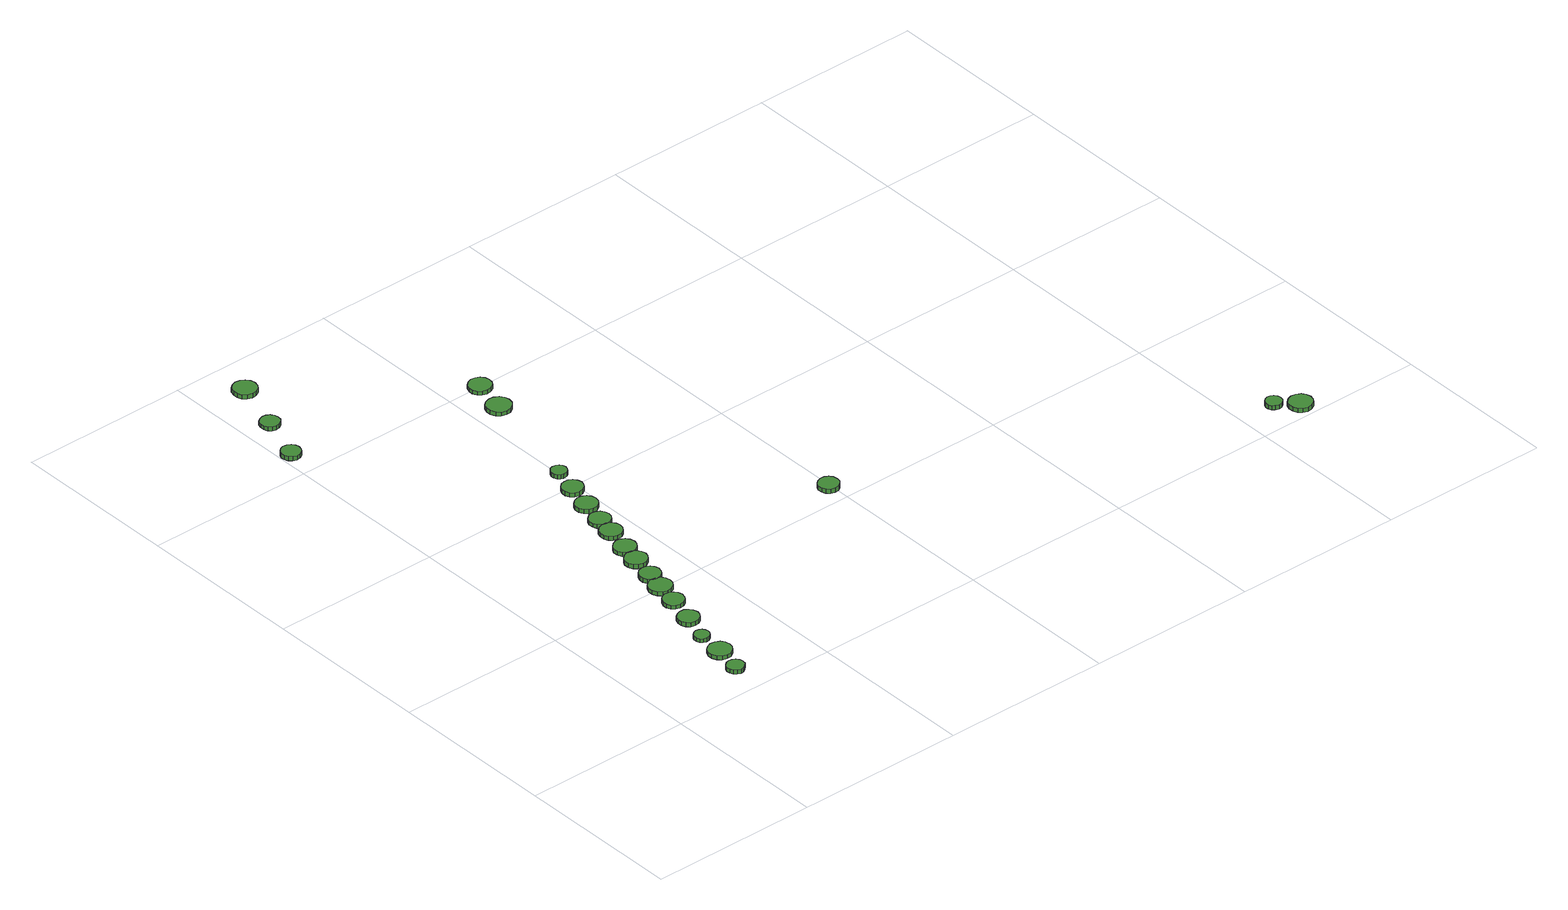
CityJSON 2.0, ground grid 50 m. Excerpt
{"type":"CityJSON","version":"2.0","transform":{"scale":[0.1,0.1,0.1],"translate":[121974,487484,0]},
"CityObjects":{
"tree1":{"type":"SolitaryVegetationObject","attributes":{"function":"something"},"geometry":[{"type":"MultiSurface","lod":"1","boundaries":[[[0,1,2,3,4,5,6,7,8,9,10,11,12,13,14]],[[15,16,17,18,19,20,21,22,23,24,25,26,27,28,29]],[[0,29,28,1]],[[1,28,27,2]],[[2,27,26,3]],[[3,26,25,4]],[[4,25,24,5]],[[5,24,23,6]],[[6,23,22,7]],[[7,22,21,8]],[[8,21,20,9]],[[9,20,19,10]],[[10,19,18,11]],[[11,18,17,12]],[[12,17,16,13]],[[13,16,15,14]],[[14,15,29,0]]]}]},
"tree2":{"type":"SolitaryVegetationObject","attributes":{"function":"something"},"geometry":[{"type":"MultiSurface","lod":"1","boundaries":[[[30,31,32,33,34,35,36,37,38,39,40,41,42,43,44]],[[45,46,47,48,49,50,51,52,53,54,55,56,57,58,59]],[[30,59,58,31]],[[31,58,57,32]],[[32,57,56,33]],[[33,56,55,34]],[[34,55,54,35]],[[35,54,53,36]],[[36,53,52,37]],[[37,52,51,38]],[[38,51,50,39]],[[39,50,49,40]],[[40,49,48,41]],[[41,48,47,42]],[[42,47,46,43]],[[43,46,45,44]],[[44,45,59,30]]]}]},
"tree3":{"type":"SolitaryVegetationObject","attributes":{"function":"something"},"geometry":[{"type":"MultiSurface","lod":"1","boundaries":[[[60,61,62,63,64,65,66,67,68,69,70,71,72,73,74]],[[75,76,77,78,79,80,81,82,83,84,85,86,87,88,89]],[[60,89,88,61]],[[61,88,87,62]],[[62,87,86,63]],[[63,86,85,64]],[[64,85,84,65]],[[65,84,83,66]],[[66,83,82,67]],[[67,82,81,68]],[[68,81,80,69]],[[69,80,79,70]],[[70,79,78,71]],[[71,78,77,72]],[[72,77,76,73]],[[73,76,75,74]],[[74,75,89,60]]]}]},
"tree4":{"type":"SolitaryVegetationObject","attributes":{"function":"something"},"geometry":[{"type":"MultiSurface","lod":"1","boundaries":[[[90,91,92,93,94,95,96,97,98,99,100,101,102,103,104]],[[105,106,107,108,109,110,111,112,113,114,115,116,117,118,119]],[[90,119,118,91]],[[91,118,117,92]],[[92,117,116,93]],[[93,116,115,94]],[[94,115,114,95]],[[95,114,113,96]],[[96,113,112,97]],[[97,112,111,98]],[[98,111,110,99]],[[99,110,109,100]],[[100,109,108,101]],[[101,108,107,102]],[[102,107,106,103]],[[103,106,105,104]],[[104,105,119,90]]]}]},
"tree5":{"type":"SolitaryVegetationObject","attributes":{"function":"something"},"geometry":[{"type":"MultiSurface","lod":"1","boundaries":[[[120,121,122,123,124,125,126,127,128,129,130,131,132,133,134]],[[135,136,137,138,139,140,141,142,143,144,145,146,147,148,149]],[[120,149,148,121]],[[121,148,147,122]],[[122,147,146,123]],[[123,146,145,124]],[[124,145,144,125]],[[125,144,143,126]],[[126,143,142,127]],[[127,142,141,128]],[[128,141,140,129]],[[129,140,139,130]],[[130,139,138,131]],[[131,138,137,132]],[[132,137,136,133]],[[133,136,135,134]],[[134,135,149,120]]]}]},
"tree6":{"type":"SolitaryVegetationObject","attributes":{"function":"something"},"geometry":[{"type":"MultiSurface","lod":"1","boundaries":[[[150,151,152,153,154,155,156,157,158,159,160,161,162,163,164]],[[165,166,167,168,169,170,171,172,173,174,175,176,177,178,179]],[[150,179,178,151]],[[151,178,177,152]],[[152,177,176,153]],[[153,176,175,154]],[[154,175,174,155]],[[155,174,173,156]],[[156,173,172,157]],[[157,172,171,158]],[[158,171,170,159]],[[159,170,169,160]],[[160,169,168,161]],[[161,168,167,162]],[[162,167,166,163]],[[163,166,165,164]],[[164,165,179,150]]]}]},
"tree7":{"type":"SolitaryVegetationObject","attributes":{"function":"something"},"geometry":[{"type":"MultiSurface","lod":"1","boundaries":[[[180,181,182,183,184,185,186,187,188,189,190,191,192,193,194]],[[195,196,197,198,199,200,201,202,203,204,205,206,207,208,209]],[[180,209,208,181]],[[181,208,207,182]],[[182,207,206,183]],[[183,206,205,184]],[[184,205,204,185]],[[185,204,203,186]],[[186,203,202,187]],[[187,202,201,188]],[[188,201,200,189]],[[189,200,199,190]],[[190,199,198,191]],[[191,198,197,192]],[[192,197,196,193]],[[193,196,195,194]],[[194,195,209,180]]]}]},
"tree8":{"type":"SolitaryVegetationObject","attributes":{"function":"something"},"geometry":[{"type":"MultiSurface","lod":"1","boundaries":[[[210,211,212,213,214,215,216,217,218,219,220,221,222,223,224]],[[225,226,227,228,229,230,231,232,233,234,235,236,237,238,239]],[[210,239,238,211]],[[211,238,237,212]],[[212,237,236,213]],[[213,236,235,214]],[[214,235,234,215]],[[215,234,233,216]],[[216,233,232,217]],[[217,232,231,218]],[[218,231,230,219]],[[219,230,229,220]],[[220,229,228,221]],[[221,228,227,222]],[[222,227,226,223]],[[223,226,225,224]],[[224,225,239,210]]]}]},
"tree9":{"type":"SolitaryVegetationObject","attributes":{"function":"something"},"geometry":[{"type":"MultiSurface","lod":"1","boundaries":[[[240,241,242,243,244,245,246,247,248,249,250,251,252,253,254]],[[255,256,257,258,259,260,261,262,263,264,265,266,267,268,269]],[[240,269,268,241]],[[241,268,267,242]],[[242,267,266,243]],[[243,266,265,244]],[[244,265,264,245]],[[245,264,263,246]],[[246,263,262,247]],[[247,262,261,248]],[[248,261,260,249]],[[249,260,259,250]],[[250,259,258,251]],[[251,258,257,252]],[[252,257,256,253]],[[253,256,255,254]],[[254,255,269,240]]]}]},
"tree10":{"type":"SolitaryVegetationObject","attributes":{"function":"something"},"geometry":[{"type":"MultiSurface","lod":"1","boundaries":[[[270,271,272,273,274,275,276,277,278,279,280,281,282,283,284]],[[285,286,287,288,289,290,291,292,293,294,295,296,297,298,299]],[[270,299,298,271]],[[271,298,297,272]],[[272,297,296,273]],[[273,296,295,274]],[[274,295,294,275]],[[275,294,293,276]],[[276,293,292,277]],[[277,292,291,278]],[[278,291,290,279]],[[279,290,289,280]],[[280,289,288,281]],[[281,288,287,282]],[[282,287,286,283]],[[283,286,285,284]],[[284,285,299,270]]]}]},
"tree11":{"type":"SolitaryVegetationObject","attributes":{"function":"something"},"geometry":[{"type":"MultiSurface","lod":"1","boundaries":[[[300,301,302,303,304,305,306,307,308,309,310,311,312,313,314]],[[315,316,317,318,319,320,321,322,323,324,325,326,327,328,329]],[[300,329,328,301]],[[301,328,327,302]],[[302,327,326,303]],[[303,326,325,304]],[[304,325,324,305]],[[305,324,323,306]],[[306,323,322,307]],[[307,322,321,308]],[[308,321,320,309]],[[309,320,319,310]],[[310,319,318,311]],[[311,318,317,312]],[[312,317,316,313]],[[313,316,315,314]],[[314,315,329,300]]]}]},
"tree12":{"type":"SolitaryVegetationObject","attributes":{"function":"something"},"geometry":[{"type":"MultiSurface","lod":"1","boundaries":[[[330,331,332,333,334,335,336,337,338,339,340,341,342,343,344]],[[345,346,347,348,349,350,351,352,353,354,355,356,357,358,359]],[[330,359,358,331]],[[331,358,357,332]],[[332,357,356,333]],[[333,356,355,334]],[[334,355,354,335]],[[335,354,353,336]],[[336,353,352,337]],[[337,352,351,338]],[[338,351,350,339]],[[339,350,349,340]],[[340,349,348,341]],[[341,348,347,342]],[[342,347,346,343]],[[343,346,345,344]],[[344,345,359,330]]]}]},
"tree13":{"type":"SolitaryVegetationObject","attributes":{"function":"something"},"geometry":[{"type":"MultiSurface","lod":"1","boundaries":[[[360,361,362,363,364,365,366,367,368,369,370,371,372,373,374]],[[375,376,377,378,379,380,381,382,383,384,385,386,387,388,389]],[[360,389,388,361]],[[361,388,387,362]],[[362,387,386,363]],[[363,386,385,364]],[[364,385,384,365]],[[365,384,383,366]],[[366,383,382,367]],[[367,382,381,368]],[[368,381,380,369]],[[369,380,379,370]],[[370,379,378,371]],[[371,378,377,372]],[[372,377,376,373]],[[373,376,375,374]],[[374,375,389,360]]]}]},
"tree14":{"type":"SolitaryVegetationObject","attributes":{"function":"something"},"geometry":[{"type":"MultiSurface","lod":"1","boundaries":[[[390,391,392,393,394,395,396,397,398,399,400,401,402,403,404]],[[405,406,407,408,409,410,411,412,413,414,415,416,417,418,419]],[[390,419,418,391]],[[391,418,417,392]],[[392,417,416,393]],[[393,416,415,394]],[[394,415,414,395]],[[395,414,413,396]],[[396,413,412,397]],[[397,412,411,398]],[[398,411,410,399]],[[399,410,409,400]],[[400,409,408,401]],[[401,408,407,402]],[[402,407,406,403]],[[403,406,405,404]],[[404,405,419,390]]]}]},
"tree15":{"type":"SolitaryVegetationObject","attributes":{"function":"something"},"geometry":[{"type":"MultiSurface","lod":"1","boundaries":[[[420,421,422,423,424,425,426,427,428,429,430,431,432,433,434]],[[435,436,437,438,439,440,441,442,443,444,445,446,447,448,449]],[[420,449,448,421]],[[421,448,447,422]],[[422,447,446,423]],[[423,446,445,424]],[[424,445,444,425]],[[425,444,443,426]],[[426,443,442,427]],[[427,442,441,428]],[[428,441,440,429]],[[429,440,439,430]],[[430,439,438,431]],[[431,438,437,432]],[[432,437,436,433]],[[433,436,435,434]],[[434,435,449,420]]]}]},
"tree16":{"type":"SolitaryVegetationObject","attributes":{"function":"something"},"geometry":[{"type":"MultiSurface","lod":"1","boundaries":[[[450,451,452,453,454,455,456,457,458,459,460,461,462,463,464]],[[465,466,467,468,469,470,471,472,473,474,475,476,477,478,479]],[[450,479,478,451]],[[451,478,477,452]],[[452,477,476,453]],[[453,476,475,454]],[[454,475,474,455]],[[455,474,473,456]],[[456,473,472,457]],[[457,472,471,458]],[[458,471,470,459]],[[459,470,469,460]],[[460,469,468,461]],[[461,468,467,462]],[[462,467,466,463]],[[463,466,465,464]],[[464,465,479,450]]]}]},
"tree17":{"type":"SolitaryVegetationObject","attributes":{"function":"something"},"geometry":[{"type":"MultiSurface","lod":"1","boundaries":[[[480,481,482,483,484,485,486,487,488,489,490,491,492,493,494]],[[495,496,497,498,499,500,501,502,503,504,505,506,507,508,509]],[[480,509,508,481]],[[481,508,507,482]],[[482,507,506,483]],[[483,506,505,484]],[[484,505,504,485]],[[485,504,503,486]],[[486,503,502,487]],[[487,502,501,488]],[[488,501,500,489]],[[489,500,499,490]],[[490,499,498,491]],[[491,498,497,492]],[[492,497,496,493]],[[493,496,495,494]],[[494,495,509,480]]]}]},
"tree18":{"type":"SolitaryVegetationObject","attributes":{"function":"something"},"geometry":[{"type":"MultiSurface","lod":"1","boundaries":[[[510,511,512,513,514,515,516,517,518,519,520,521,522,523,524]],[[525,526,527,528,529,530,531,532,533,534,535,536,537,538,539]],[[510,539,538,511]],[[511,538,537,512]],[[512,537,536,513]],[[513,536,535,514]],[[514,535,534,515]],[[515,534,533,516]],[[516,533,532,517]],[[517,532,531,518]],[[518,531,530,519]],[[519,530,529,520]],[[520,529,528,521]],[[521,528,527,522]],[[522,527,526,523]],[[523,526,525,524]],[[524,525,539,510]]]}]},
"tree19":{"type":"SolitaryVegetationObject","attributes":{"function":"something"},"geometry":[{"type":"MultiSurface","lod":"1","boundaries":[[[540,541,542,543,544,545,546,547,548,549,550,551,552,553,554]],[[555,556,557,558,559,560,561,562,563,564,565,566,567,568,569]],[[540,569,568,541]],[[541,568,567,542]],[[542,567,566,543]],[[543,566,565,544]],[[544,565,564,545]],[[545,564,563,546]],[[546,563,562,547]],[[547,562,561,548]],[[548,561,560,549]],[[549,560,559,550]],[[550,559,558,551]],[[551,558,557,552]],[[552,557,556,553]],[[553,556,555,554]],[[554,555,569,540]]]}]},
"tree20":{"type":"SolitaryVegetationObject","attributes":{"function":"something"},"geometry":[{"type":"MultiSurface","lod":"1","boundaries":[[[570,571,572,573,574,575,576,577,578,579,580,581,582,583,584]],[[585,586,587,588,589,590,591,592,593,594,595,596,597,598,599]],[[570,599,598,571]],[[571,598,597,572]],[[572,597,596,573]],[[573,596,595,574]],[[574,595,594,575]],[[575,594,593,576]],[[576,593,592,577]],[[577,592,591,578]],[[578,591,590,579]],[[579,590,589,580]],[[580,589,588,581]],[[581,588,587,582]],[[582,587,586,583]],[[583,586,585,584]],[[584,585,599,570]]]}]},
"tree21":{"type":"SolitaryVegetationObject","attributes":{"function":"something"},"geometry":[{"type":"MultiSurface","lod":"1","boundaries":[[[600,601,602,603,604,605,606,607,608,609,610,611,612,613,614]],[[615,616,617,618,619,620,621,622,623,624,625,626,627,628,629]],[[600,629,628,601]],[[601,628,627,602]],[[602,627,626,603]],[[603,626,625,604]],[[604,625,624,605]],[[605,624,623,606]],[[606,623,622,607]],[[607,622,621,608]],[[608,621,620,609]],[[609,620,619,610]],[[610,619,618,611]],[[611,618,617,612]],[[612,617,616,613]],[[613,616,615,614]],[[614,615,629,600]]]}]},
"tree22":{"type":"SolitaryVegetationObject","attributes":{"function":"something"},"geometry":[{"type":"MultiSurface","lod":"1","boundaries":[[[630,631,632,633,634,635,636,637,638,639,640,641,642,643,644]],[[645,646,647,648,649,650,651,652,653,654,655,656,657,658,659]],[[630,659,658,631]],[[631,658,657,632]],[[632,657,656,633]],[[633,656,655,634]],[[634,655,654,635]],[[635,654,653,636]],[[636,653,652,637]],[[637,652,651,638]],[[638,651,650,639]],[[639,650,649,640]],[[640,649,648,641]],[[641,648,647,642]],[[642,647,646,643]],[[643,646,645,644]],[[644,645,659,630]]]}]}
},
"vertices":[
[296,97,15],[294,107,15],[287,115,15],[278,121,15],[268,122,15],[258,119,15],[250,111,15],[246,102,15],[246,91,15],[250,82,15],[258,75,15],[268,71,15],[278,72,15],[287,78,15],[294,86,15],[294,86,2],[287,78,2],[278,72,2],[268,71,2],[258,75,2],[250,82,2],[246,91,2],[246,102,2],[250,111,2],[258,119,2],[268,122,2],[278,121,2],[287,115,2],[294,107,2],[296,97,2],
[322,179,14],[319,193,14],[311,204,14],[298,211,14],[284,213,14],[271,208,14],[260,199,14],[255,186,14],[255,172,14],[260,159,14],[271,149,14],[284,145,14],[298,146,14],[311,154,14],[319,165,14],[319,165,2],[311,154,2],[298,146,2],[284,145,2],[271,149,2],[260,159,2],[255,172,2],[255,186,2],[260,199,2],[271,208,2],[284,213,2],[298,211,2],[311,204,2],[319,193,2],[322,179,2],
[319,261,13],[317,270,13],[312,277,13],[304,282,13],[295,283,13],[286,280,13],[279,274,13],[276,266,13],[276,256,13],[279,248,13],[286,242,13],[295,239,13],[304,240,13],[312,245,13],[317,252,13],[317,252,1],[312,245,1],[304,240,1],[295,239,1],[286,242,1],[279,248,1],[276,256,1],[276,266,1],[279,274,1],[286,280,1],[295,283,1],[304,282,1],[312,277,1],[317,270,1],[319,261,1],
[354,344,14],[351,357,14],[344,367,14],[333,374,14],[320,375,14],[308,371,14],[298,363,14],[293,351,14],[293,338,14],[298,326,14],[308,317,14],[320,314,14],[333,315,14],[344,321,14],[351,332,14],[351,332,1],[344,321,1],[333,315,1],[320,314,1],[308,317,1],[298,326,1],[293,338,1],[293,351,1],[298,363,1],[308,371,1],[320,375,1],[333,374,1],[344,367,1],[351,357,1],[354,344,1],
[377,431,13],[374,444,13],[367,454,13],[356,460,13],[343,462,13],[331,458,13],[321,449,13],[316,437,13],[316,425,13],[321,413,13],[331,404,13],[343,400,13],[356,401,13],[367,408,13],[374,418,13],[374,418,1],[367,408,1],[356,401,1],[343,400,1],[331,404,1],[321,413,1],[316,425,1],[316,437,1],[321,449,1],[331,458,1],[343,462,1],[356,460,1],[367,454,1],[374,444,1],[377,431,1],
[57,1582,18],[55,1594,18],[48,1603,18],[38,1609,18],[26,1611,18],[15,1607,18],[6,1599,18],[1,1588,18],[1,1577,18],[6,1566,18],[15,1558,18],[26,1554,18],[38,1556,18],[48,1561,18],[55,1571,18],[55,1571,5],[48,1561,5],[38,1556,5],[26,1554,5],[15,1558,5],[6,1566,5],[1,1577,5],[1,1588,5],[6,1599,5],[15,1607,5],[26,1611,5],[38,1609,5],[48,1603,5],[55,1594,5],[57,1582,5],
[395,500,14],[392,514,14],[384,525,14],[371,532,14],[357,534,14],[344,529,14],[333,520,14],[328,507,14],[328,493,14],[333,480,14],[344,470,14],[357,466,14],[371,468,14],[384,475,14],[392,486,14],[392,486,2],[384,475,2],[371,468,2],[357,466,2],[344,470,2],[333,480,2],[328,493,2],[328,507,2],[333,520,2],[344,529,2],[357,534,2],[371,532,2],[384,525,2],[392,514,2],[395,500,2],
[406,558,15],[403,570,15],[396,581,15],[384,587,15],[372,588,15],[359,584,15],[350,576,15],[345,564,15],[345,551,15],[350,539,15],[359,531,15],[372,527,15],[384,528,15],[396,535,15],[403,545,15],[403,545,2],[396,535,2],[384,528,2],[372,527,2],[359,531,2],[350,539,2],[345,551,2],[345,564,2],[350,576,2],[359,584,2],[372,588,2],[384,587,2],[396,581,2],[403,570,2],[406,558,2],
[426,634,14],[423,647,14],[415,658,14],[403,665,14],[390,667,14],[377,662,14],[367,653,14],[361,641,14],[361,628,14],[367,615,14],[377,606,14],[390,602,14],[403,603,14],[415,610,14],[423,621,14],[423,621,1],[415,610,1],[403,603,1],[390,602,1],[377,606,1],[367,615,1],[361,628,1],[361,641,1],[367,653,1],[377,662,1],[390,667,1],[403,665,1],[415,658,1],[423,647,1],[426,634,1],
[102,1718,20],[100,1729,20],[93,1739,20],[83,1745,20],[71,1746,20],[60,1742,20],[51,1735,20],[47,1724,20],[47,1712,20],[51,1701,20],[60,1693,20],[71,1690,20],[83,1691,20],[93,1697,20],[100,1706,20],[100,1706,8],[93,1697,8],[83,1691,8],[71,1690,8],[60,1693,8],[51,1701,8],[47,1712,8],[47,1724,8],[51,1735,8],[60,1742,8],[71,1746,8],[83,1745,8],[93,1739,8],[100,1729,8],[102,1718,8],
[440,694,14],[437,707,14],[429,718,14],[417,725,14],[404,727,14],[391,722,14],[381,713,14],[375,701,14],[375,688,14],[381,675,14],[391,666,14],[404,662,14],[417,663,14],[429,670,14],[437,681,14],[437,681,2],[429,670,2],[417,663,2],[404,662,2],[391,666,2],[381,675,2],[375,688,2],[375,701,2],[381,713,2],[391,722,2],[404,727,2],[417,725,2],[429,718,2],[437,707,2],[440,694,2],
[458,771,16],[455,784,16],[447,795,16],[435,802,16],[422,803,16],[409,799,16],[399,790,16],[394,778,16],[394,764,16],[399,752,16],[409,743,16],[422,739,16],[435,740,16],[447,747,16],[455,758,16],[455,758,4],[447,747,4],[435,740,4],[422,739,4],[409,743,4],[399,752,4],[394,764,4],[394,778,4],[399,790,4],[409,799,4],[422,803,4],[435,802,4],[447,795,4],[455,784,4],[458,771,4],
[156,1872,23],[153,1886,23],[145,1898,23],[132,1905,23],[118,1907,23],[104,1902,23],[93,1893,23],[88,1879,23],[88,1865,23],[93,1852,23],[104,1842,23],[118,1838,23],[132,1839,23],[145,1847,23],[153,1858,23],[153,1858,10],[145,1847,10],[132,1839,10],[118,1838,10],[104,1842,10],[93,1852,10],[88,1865,10],[88,1879,10],[93,1893,10],[104,1902,10],[118,1907,10],[132,1905,10],[145,1898,10],[153,1886,10],[156,1872,10],
[469,830,16],[466,842,16],[459,853,16],[448,859,16],[435,861,16],[423,857,16],[413,848,16],[408,836,16],[408,823,16],[413,812,16],[423,803,16],[435,799,16],[448,800,16],[459,807,16],[466,817,16],[466,817,4],[459,807,4],[448,800,4],[435,799,4],[423,803,4],[413,812,4],[408,823,4],[408,836,4],[413,848,4],[423,857,4],[435,861,4],[448,859,4],[459,853,4],[466,842,4],[469,830,4],
[487,902,19],[484,915,19],[476,926,19],[464,933,19],[451,934,19],[438,930,19],[428,921,19],[422,909,19],[422,895,19],[428,883,19],[438,874,19],[451,870,19],[464,871,19],[476,878,19],[484,889,19],[484,889,6],[476,878,6],[464,871,6],[451,870,6],[438,874,6],[428,883,6],[422,895,6],[422,909,6],[428,921,6],[438,930,6],[451,934,6],[464,933,6],[476,926,6],[484,915,6],[487,902,6],
[504,979,22],[501,991,22],[494,1002,22],[483,1008,22],[470,1009,22],[458,1006,22],[448,997,22],[443,985,22],[443,972,22],[448,960,22],[458,952,22],[470,948,22],[483,949,22],[494,956,22],[501,966,22],[501,966,9],[494,956,9],[483,949,9],[470,948,9],[458,952,9],[448,960,9],[443,972,9],[443,985,9],[448,997,9],[458,1006,9],[470,1009,9],[483,1008,9],[494,1002,9],[501,991,9],[504,979,9],
[512,1051,28],[510,1060,28],[504,1068,28],[496,1073,28],[486,1074,28],[477,1071,28],[470,1064,28],[466,1056,28],[466,1046,28],[470,1037,28],[477,1031,28],[486,1028,28],[496,1029,28],[504,1034,28],[510,1042,28],[510,1042,15],[504,1034,15],[496,1029,15],[486,1028,15],[477,1031,15],[470,1037,15],[466,1046,15],[466,1056,15],[470,1064,15],[477,1071,15],[486,1074,15],[496,1073,15],[504,1068,15],[510,1060,15],[512,1051,15],
[600,1378,29],[597,1392,29],[588,1404,29],[575,1412,29],[560,1413,29],[546,1409,29],[535,1399,29],[529,1385,29],[529,1370,29],[535,1356,29],[546,1346,29],[560,1342,29],[575,1343,29],[588,1351,29],[597,1363,29],[597,1363,17],[588,1351,17],[575,1343,17],[560,1342,17],[546,1346,17],[535,1356,17],[529,1370,17],[529,1385,17],[535,1399,17],[546,1409,17],[560,1413,17],[575,1412,17],[588,1404,17],[597,1392,17],[600,1378,17],
[619,1478,30],[616,1491,30],[608,1502,30],[596,1508,30],[583,1510,30],[570,1506,30],[560,1497,30],[554,1484,30],[554,1471,30],[560,1458,30],[570,1449,30],[583,1445,30],[596,1447,30],[608,1453,30],[616,1464,30],[616,1464,18],[608,1453,18],[596,1447,18],[583,1445,18],[570,1449,18],[560,1458,18],[554,1471,18],[554,1484,18],[560,1497,18],[570,1506,18],[583,1510,18],[596,1508,18],[608,1502,18],[616,1491,18],[619,1478,18],
[1012,552,26],[1010,565,26],[1002,575,26],[992,581,26],[979,582,26],[967,578,26],[958,570,26],[953,559,26],[953,546,26],[958,535,26],[967,526,26],[979,523,26],[992,524,26],[1002,530,26],[1010,540,26],[1010,540,13],[1002,530,13],[992,524,13],[979,523,13],[967,526,13],[958,535,13],[953,546,13],[953,559,13],[958,570,13],[967,578,13],[979,582,13],[992,581,13],[1002,575,13],[1010,565,13],[1012,552,13],
[2125,82,25],[2123,92,25],[2117,100,25],[2109,105,25],[2099,106,25],[2090,103,25],[2082,96,25],[2078,87,25],[2078,77,25],[2082,68,25],[2090,62,25],[2099,58,25],[2109,60,25],[2117,64,25],[2123,72,25],[2123,72,12],[2117,64,12],[2109,60,12],[2099,58,12],[2090,62,12],[2082,68,12],[2078,77,12],[2078,87,12],[2082,96,12],[2090,103,12],[2099,106,12],[2109,105,12],[2117,100,12],[2123,92,12],[2125,82,12],
[2187,35,25],[2184,49,25],[2176,60,25],[2163,67,25],[2149,69,25],[2136,64,25],[2125,55,25],[2120,42,25],[2120,28,25],[2125,15,25],[2136,6,25],[2149,1,25],[2163,3,25],[2176,10,25],[2184,21,25],[2184,21,12],[2176,10,12],[2163,3,12],[2149,1,12],[2136,6,12],[2125,15,12],[2120,28,12],[2120,42,12],[2125,55,12],[2136,64,12],[2149,69,12],[2163,67,12],[2176,60,12],[2184,49,12],[2187,35,12]
]}
